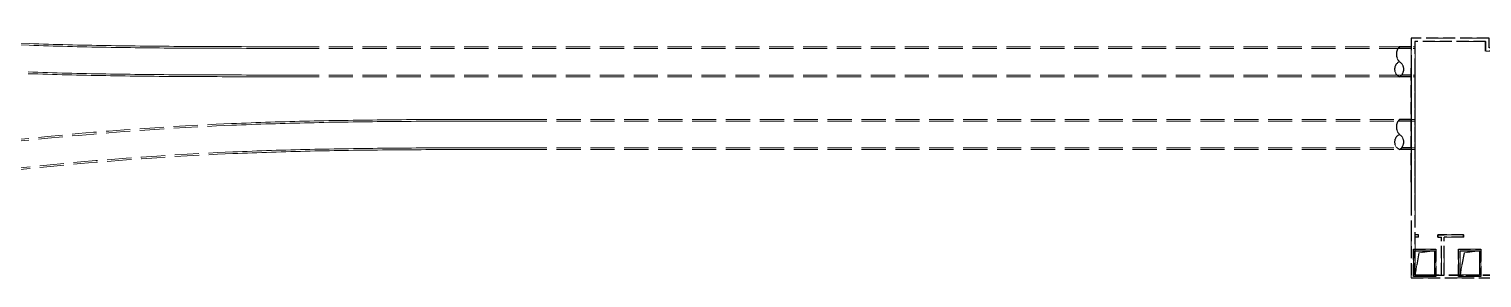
# Model space of a CAD drawing. Extents: x 0 to 531375, y 0 to 4335249.
# Drawn here: x 491794.5 to 492094.6, y 4325445.2 to 4325496.5 of the extents above; entities that cross this region are included whole.
import ezdxf

# ---------------------------------------------------------------- set-up
doc = ezdxf.new("R2010")
doc.units = 0
doc.linetypes.add('DASH', pattern=[0.35, 0.25, -0.1])
doc.layers.get('0').update_dxf_attribs({"lineweight": 15})
doc.layers.add('地铁', color=4, linetype='Continuous', lineweight=15)

# ---------------------------------------------------------------- blocks, each defined once
blk = doc.blocks.new('总图提取 2015 11 6')
at = {"layer": '地铁', "linetype": 'DASH', "lineweight": -3, "ltscale": 10}
for p, q in [((101121.14, 293076.94), (101118.46, 293076.94)), ((101121.14, 293077.29), (101118.74, 293077.29)), ((101121.14, 293073.94), (101121.14, 293049.59)), ((101121.14, 293049.34), (101121.14, 293073.84)), ((101121.94, 293074.04), (101121.94, 293030.21)), ((101121.14, 293071.09), (101118.76, 293071.09)), ((101121.14, 293071.44), (101119.17, 293071.44)), ((101121.14, 293061.94), (101118.46, 293061.94)), ((101121.14, 293062.29), (101118.74, 293062.29)), ((101121.14, 293056.09), (101118.76, 293056.09)), ((101121.14, 293056.44), (101119.17, 293056.44)), ((101121.14, 293049.34), (101121.14, 293048.48)), ((101121.14, 293048.48), (101121.14, 293039.68)), ((101121.14, 293039.68), (101121.14, 293029.61)), ((101122.69, 293038.51), (101121.94, 293038.51)), ((101122.69, 293038.01), (101121.94, 293038.01)), ((101122.69, 293038.01), (101122.69, 293038.51)), ((101126.69, 293038.01), (101126.69, 293038.51)), ((101126.69, 293038.51), (101127.94, 293038.51)), ((101131.99, 293038.51), (101126.69, 293038.51)), ((101126.69, 293038.01), (101127.44, 293038.01)), ((101127.44, 293030.21), (101127.44, 293038.01)), ((101127.94, 293030.21), (101127.94, 293038.01)), ((101131.99, 293038.01), (101127.94, 293038.01)), ((101131.99, 293038.01), (101131.99, 293038.51)), ((101121.14, 293029.61), (101158.86, 293029.61)), ((101121.94, 293030.21), (101158.16, 293030.21))]:
    blk.add_line(p, q, dxfattribs=at)
for points in [[(101197.07, 293056.34), (101266.77, 293056.34), (101266.77, 293056.34), (101293.04, 293056.34), (101293.04, 293054.34), (101309.14, 293054.34), (101309.14, 293079.04), (101293.04, 293079.04), (101293.04, 293077.04), (101137.24, 293077.04), (101137.24, 293079.04), (101121.14, 293079.04), (101121.14, 293044.14)], [(101196.47, 293057.04), (101267.47, 293057.04), (101267.47, 293057.04), (101293.84, 293057.04), (101293.84, 293055.14), (101308.34, 293055.14), (101308.44, 293078.34), (101293.74, 293078.34), (101293.74, 293076.34), (101136.54, 293076.34), (101136.54, 293078.34), (101121.94, 293078.34), (101121.94, 293043.89)], [(101122.77, 293034.75), (101121.94, 293030.21)], [(101125.94, 293035.21), (101122.77, 293034.75)], [(101132.07, 293034.75), (101131.24, 293030.21)], [(101135.24, 293035.21), (101132.07, 293034.75)]]:
    blk.add_lwpolyline(points, dxfattribs=at)
for points in [[(101121.64, 293035.51), (101126.24, 293035.51), (101126.24, 293029.91), (101121.64, 293029.91)], [(101121.94, 293035.21), (101125.94, 293035.21), (101125.94, 293030.21), (101121.94, 293030.21)], [(101130.94, 293035.51), (101135.54, 293035.51), (101135.54, 293029.91), (101130.94, 293029.91)], [(101131.24, 293035.21), (101135.24, 293035.21), (101135.24, 293030.21), (101131.24, 293030.21)]]:
    blk.add_lwpolyline(points, close=True, dxfattribs=at)
for centre, radius, start, end in [((101120.3, 293075.74), 2.2, 135.1709, 224.8291), ((101119.42, 293072.64), 1.69, 113.5834, 247.1611), ((101117.8, 293072.63), 1.82, 302.0717, 58.6728), ((101120.3, 293060.74), 2.2, 135.1709, 224.8291), ((101119.42, 293057.64), 1.69, 113.5834, 247.1611), ((101117.8, 293057.63), 1.82, 302.0717, 58.6728)]:
    blk.add_arc(centre, radius, start, end, dxfattribs=at)
blk = doc.blocks.new('A$C1FB5052D')
blk.add_blockref('总图提取 2015 11 6', (-107044.53, -294821.73))
blk = doc.blocks.new('天津2000地铁')
at = {"layer": '地铁', "linetype": 'DASH', "ltscale": 20}
for p, q in [((-6208.89, -1744.16), (-6207.9, -1744.19)), ((-6208.88, -1743.81), (-6207.89, -1743.84)), ((-6207.9, -1744.19), (-6206.9, -1744.23)), ((-6207.89, -1743.84), (-6206.89, -1743.88)), ((-6206.9, -1744.23), (-6205.9, -1744.26)), ((-6206.89, -1743.88), (-6205.89, -1743.91)), ((-6205.9, -1744.26), (-6204.91, -1744.29)), ((-6205.89, -1743.91), (-6204.9, -1743.94)), ((-6204.91, -1744.29), (-6203.91, -1744.32)), ((-6204.9, -1743.94), (-6203.9, -1743.97)), ((-6203.91, -1744.32), (-6202.92, -1744.34)), ((-6203.9, -1743.97), (-6202.91, -1744)), ((-6202.92, -1744.34), (-6201.92, -1744.37)), ((-6202.91, -1744), (-6201.91, -1744.02)), ((-6201.92, -1744.37), (-6200.92, -1744.4)), ((-6201.91, -1744.02), (-6200.91, -1744.05)), ((-6200.92, -1744.4), (-6199.93, -1744.42)), ((-6200.91, -1744.05), (-6199.92, -1744.07)), ((-6199.93, -1744.42), (-6198.93, -1744.45)), ((-6199.92, -1744.07), (-6198.92, -1744.1)), ((-6198.93, -1744.45), (-6197.93, -1744.47)), ((-6198.92, -1744.1), (-6197.92, -1744.12)), ((-6197.93, -1744.47), (-6196.93, -1744.49)), ((-6197.92, -1744.12), (-6196.93, -1744.14)), ((-6196.93, -1744.14), (-6195.93, -1744.16)), ((-6196.93, -1744.49), (-6195.94, -1744.51)), ((-6195.94, -1744.51), (-6194.94, -1744.53)), ((-6195.93, -1744.16), (-6194.93, -1744.18)), ((-6194.94, -1744.53), (-6193.94, -1744.55)), ((-6194.93, -1744.18), (-6193.93, -1744.2)), ((-6193.94, -1744.55), (-6192.94, -1744.57)), ((-6193.93, -1744.2), (-6192.94, -1744.22)), ((-6192.94, -1744.22), (-6191.94, -1744.23)), ((-6192.94, -1744.57), (-6191.95, -1744.58)), ((-6191.95, -1744.58), (-6190.95, -1744.6)), ((-6191.94, -1744.23), (-6190.94, -1744.25)), ((-6190.95, -1744.6), (-6189.95, -1744.61)), ((-6190.94, -1744.25), (-6189.95, -1744.26)), ((-6189.95, -1744.26), (-6188.95, -1744.28)), ((-6189.95, -1744.61), (-6188.95, -1744.63)), ((-6188.95, -1744.28), (-6187.95, -1744.29)), ((-6188.95, -1744.63), (-6187.96, -1744.64)), ((-6187.96, -1744.64), (-6186.96, -1744.65)), ((-6187.95, -1744.29), (-6186.95, -1744.3)), ((-6186.96, -1744.65), (-6185.96, -1744.67)), ((-6186.95, -1744.3), (-6185.96, -1744.32)), ((-6185.96, -1744.32), (-6184.96, -1744.33)), ((-6185.96, -1744.67), (-6184.96, -1744.68)), ((-6184.96, -1744.33), (-6183.96, -1744.34)), ((-6184.96, -1744.68), (-6183.96, -1744.69)), ((-6183.96, -1744.34), (-6182.96, -1744.35)), ((-6183.96, -1744.69), (-6182.97, -1744.7)), ((-6182.97, -1744.7), (-6181.97, -1744.71)), ((-6182.96, -1744.35), (-6181.97, -1744.36)), ((-6181.97, -1744.36), (-6180.97, -1744.37)), ((-6181.97, -1744.71), (-6180.97, -1744.72)), ((-6180.97, -1744.37), (-6179.97, -1744.37)), ((-6180.97, -1744.72), (-6179.97, -1744.72)), ((-6179.97, -1744.37), (-6178.97, -1744.38)), ((-6179.97, -1744.72), (-6178.97, -1744.73)), ((-6178.97, -1744.38), (-6177.97, -1744.39)), ((-6178.97, -1744.73), (-6177.98, -1744.74)), ((-6177.98, -1744.74), (-6176.98, -1744.74)), ((-6177.97, -1744.39), (-6176.97, -1744.39)), ((-6176.98, -1744.74), (-6175.98, -1744.75)), ((-6176.97, -1744.39), (-6175.98, -1744.4)), ((-6175.98, -1744.4), (-6174.98, -1744.4)), ((-6175.98, -1744.75), (-6174.98, -1744.75)), ((-6174.98, -1744.4), (-6173.98, -1744.41)), ((-6174.98, -1744.75), (-6173.98, -1744.76)), ((-6173.98, -1744.41), (-6172.98, -1744.41)), ((-6173.98, -1744.76), (-6172.98, -1744.76)), ((-6172.98, -1744.41), (-6171.98, -1744.42)), ((-6172.98, -1744.76), (-6171.98, -1744.77)), ((-6171.98, -1744.42), (-6170.98, -1744.42)), ((-6171.98, -1744.77), (-6170.98, -1744.77)), ((-6170.98, -1744.42), (-6169.98, -1744.42)), ((-6170.98, -1744.77), (-6169.99, -1744.77)), ((-6169.99, -1744.77), (-6168.99, -1744.78)), ((-6169.98, -1744.42), (-6168.99, -1744.43)), ((-6168.99, -1744.43), (-6167.99, -1744.43)), ((-6168.99, -1744.78), (-6167.99, -1744.78)), ((-6167.99, -1744.43), (-6166.99, -1744.43)), ((-6167.99, -1744.78), (-6166.99, -1744.78)), ((-6166.99, -1744.43), (-6165.99, -1744.43)), ((-6166.99, -1744.78), (-6165.99, -1744.78)), ((-6165.99, -1744.43), (-6164.99, -1744.43)), ((-6165.99, -1744.78), (-6164.99, -1744.78)), ((-6164.99, -1744.43), (-6163.99, -1744.44)), ((-6164.99, -1744.78), (-6163.99, -1744.79)), ((-6163.99, -1744.44), (-6162.99, -1744.44)), ((-6163.99, -1744.79), (-6162.99, -1744.79)), ((-6162.99, -1744.44), (-6161.99, -1744.44)), ((-6162.99, -1744.79), (-6161.99, -1744.79)), ((-6161.99, -1744.44), (-6160.99, -1744.44)), ((-6161.99, -1744.79), (-6160.99, -1744.79)), ((-6160.99, -1744.44), (-6159.99, -1744.44)), ((-6160.99, -1744.79), (-6159.99, -1744.79)), ((-6159.99, -1744.44), (-6158.99, -1744.44)), ((-6159.99, -1744.79), (-6158.99, -1744.79)), ((-6158.99, -1744.44), (-6157.99, -1744.44)), ((-6158.99, -1744.79), (-6157.99, -1744.79)), ((-6157.99, -1744.44), (-6156.99, -1744.44)), ((-6157.99, -1744.79), (-6156.99, -1744.79)), ((-6156.99, -1744.44), (-6155.99, -1744.44)), ((-6156.99, -1744.79), (-6155.99, -1744.79)), ((-6155.99, -1744.44), (-6154.99, -1744.44)), ((-6155.99, -1744.79), (-6154.99, -1744.79)), ((-6154.99, -1744.44), (-6153.99, -1744.44)), ((-6154.99, -1744.79), (-6153.99, -1744.79)), ((-6153.99, -1744.44), (-5922.58, -1744.44)), ((-6153.99, -1744.79), (-5922.58, -1744.79)), ((-5923.38, -1744.79), (-5926.07, -1744.79)), ((-5923.38, -1744.44), (-5925.78, -1744.44)), ((-6209.08, -1749.66), (-6208.08, -1749.69)), ((-6208.08, -1749.69), (-6207.08, -1749.72)), ((-6207.08, -1749.72), (-6206.07, -1749.76)), ((-6206.07, -1749.76), (-6205.07, -1749.79)), ((-6205.07, -1749.79), (-6204.07, -1749.81)), ((-5923.38, -1747.79), (-5923.38, -1772.14)), ((-5923.38, -1772.39), (-5923.38, -1747.89)), ((-5922.58, -1747.69), (-5922.58, -1791.51)), ((-6209.09, -1750.01), (-6208.09, -1750.04)), ((-6208.09, -1750.04), (-6207.09, -1750.07)), ((-6207.09, -1750.07), (-6206.08, -1750.11)), ((-6206.08, -1750.11), (-6205.08, -1750.14)), ((-6205.08, -1750.14), (-6204.08, -1750.16)), ((-6204.08, -1750.16), (-6203.08, -1750.19)), ((-6204.07, -1749.81), (-6203.07, -1749.84)), ((-6203.08, -1750.19), (-6202.07, -1750.22)), ((-6203.07, -1749.84), (-6202.06, -1749.87)), ((-6202.07, -1750.22), (-6201.07, -1750.25)), ((-6202.06, -1749.87), (-6201.06, -1749.9)), ((-6201.07, -1750.25), (-6200.07, -1750.27)), ((-6201.06, -1749.9), (-6200.06, -1749.92)), ((-6200.07, -1750.27), (-6199.06, -1750.29)), ((-6200.06, -1749.92), (-6199.05, -1749.94)), ((-6199.06, -1750.29), (-6198.06, -1750.32)), ((-6199.05, -1749.94), (-6198.05, -1749.97)), ((-6198.06, -1750.32), (-6197.06, -1750.34)), ((-6198.05, -1749.97), (-6197.05, -1749.99)), ((-6197.06, -1750.34), (-6196.06, -1750.36)), ((-6197.05, -1749.99), (-6196.05, -1750.01)), ((-6196.06, -1750.36), (-6195.05, -1750.38)), ((-6196.05, -1750.01), (-6195.05, -1750.03)), ((-6195.05, -1750.03), (-6194.04, -1750.05)), ((-6195.05, -1750.38), (-6194.05, -1750.4)), ((-6194.05, -1750.4), (-6193.05, -1750.41)), ((-6194.04, -1750.05), (-6193.04, -1750.06)), ((-6193.05, -1750.41), (-6192.05, -1750.43)), ((-6193.04, -1750.06), (-6192.04, -1750.08)), ((-6192.05, -1750.43), (-6191.04, -1750.45)), ((-6192.04, -1750.08), (-6191.04, -1750.1)), ((-6191.04, -1750.1), (-6190.03, -1750.11)), ((-6191.04, -1750.45), (-6190.04, -1750.46)), ((-6190.04, -1750.46), (-6189.04, -1750.48)), ((-6190.03, -1750.11), (-6189.03, -1750.13)), ((-6189.04, -1750.48), (-6188.04, -1750.49)), ((-6189.03, -1750.13), (-6188.03, -1750.14)), ((-6188.04, -1750.49), (-6187.03, -1750.5)), ((-6188.03, -1750.14), (-6187.03, -1750.15)), ((-6187.03, -1750.15), (-6186.03, -1750.17)), ((-6187.03, -1750.5), (-6186.03, -1750.52)), ((-6186.03, -1750.17), (-6185.02, -1750.18)), ((-6186.03, -1750.52), (-6185.03, -1750.53)), ((-6185.03, -1750.53), (-6184.03, -1750.54)), ((-6185.02, -1750.18), (-6184.02, -1750.19)), ((-6184.03, -1750.54), (-6183.02, -1750.55)), ((-6184.02, -1750.19), (-6183.02, -1750.2)), ((-6183.02, -1750.2), (-6182.02, -1750.21)), ((-6183.02, -1750.55), (-6182.02, -1750.56)), ((-6182.02, -1750.21), (-6181.02, -1750.21)), ((-6182.02, -1750.56), (-6181.02, -1750.56)), ((-6181.02, -1750.21), (-6180.02, -1750.22)), ((-6181.02, -1750.56), (-6180.02, -1750.57)), ((-6180.02, -1750.22), (-6179.01, -1750.23)), ((-6180.02, -1750.57), (-6179.02, -1750.58)), ((-6179.02, -1750.58), (-6178.02, -1750.59)), ((-6179.01, -1750.23), (-6178.01, -1750.24)), ((-6178.02, -1750.59), (-6177.01, -1750.59)), ((-6178.01, -1750.24), (-6177.01, -1750.24)), ((-6177.01, -1750.24), (-6176.01, -1750.25)), ((-6177.01, -1750.59), (-6176.01, -1750.6)), ((-6176.01, -1750.25), (-6175.01, -1750.25)), ((-6176.01, -1750.6), (-6175.01, -1750.6)), ((-6175.01, -1750.25), (-6174.01, -1750.26)), ((-6175.01, -1750.6), (-6174.01, -1750.61)), ((-6174.01, -1750.26), (-6173.01, -1750.26)), ((-6174.01, -1750.61), (-6173.01, -1750.61)), ((-6173.01, -1750.26), (-6172, -1750.27)), ((-6173.01, -1750.61), (-6172.01, -1750.62)), ((-6172.01, -1750.62), (-6171, -1750.62)), ((-6172, -1750.27), (-6171, -1750.27)), ((-6171, -1750.27), (-6170, -1750.27)), ((-6171, -1750.62), (-6170, -1750.62)), ((-6170, -1750.27), (-6169, -1750.28)), ((-6170, -1750.62), (-6169, -1750.63)), ((-6169, -1750.28), (-6168, -1750.28)), ((-6169, -1750.63), (-6168, -1750.63)), ((-6168, -1750.28), (-6167, -1750.28)), ((-6168, -1750.63), (-6167, -1750.63)), ((-6167, -1750.28), (-6166, -1750.28)), ((-6167, -1750.63), (-6166, -1750.63)), ((-6166, -1750.28), (-6165, -1750.28)), ((-6166, -1750.63), (-6165, -1750.63)), ((-6165, -1750.28), (-6164, -1750.29)), ((-6165, -1750.63), (-6164, -1750.64)), ((-6164, -1750.29), (-6163, -1750.29)), ((-6164, -1750.64), (-6163, -1750.64)), ((-6163, -1750.29), (-6162, -1750.29)), ((-6163, -1750.64), (-6162, -1750.64)), ((-6162, -1750.29), (-6161, -1750.29)), ((-6162, -1750.64), (-6161, -1750.64)), ((-6161, -1750.29), (-6160, -1750.29)), ((-6161, -1750.64), (-6160, -1750.64)), ((-6160, -1750.29), (-6159, -1750.29)), ((-6160, -1750.64), (-6159, -1750.64)), ((-6159, -1750.29), (-6157.99, -1750.29)), ((-6159, -1750.64), (-6157.99, -1750.64)), ((-6157.99, -1750.29), (-6156.99, -1750.29)), ((-6157.99, -1750.64), (-6156.99, -1750.64)), ((-6156.99, -1750.29), (-6155.99, -1750.29)), ((-6156.99, -1750.64), (-6155.99, -1750.64)), ((-6155.99, -1750.29), (-6154.99, -1750.29)), ((-6155.99, -1750.64), (-6154.99, -1750.64)), ((-6154.99, -1750.29), (-6153.99, -1750.29)), ((-6154.99, -1750.64), (-6153.99, -1750.64)), ((-6153.99, -1750.29), (-5922.58, -1750.29)), ((-6153.99, -1750.64), (-5922.58, -1750.64)), ((-5923.38, -1750.64), (-5925.76, -1750.64)), ((-5923.38, -1750.29), (-5925.35, -1750.29)), ((-6167.05, -1760.3), (-6166.04, -1760.26)), ((-6167.03, -1760.65), (-6166.03, -1760.61)), ((-6166.04, -1760.26), (-6165.04, -1760.22)), ((-6166.03, -1760.61), (-6165.03, -1760.57)), ((-6165.04, -1760.22), (-6164.04, -1760.18)), ((-6165.03, -1760.57), (-6164.02, -1760.53)), ((-6164.04, -1760.18), (-6163.03, -1760.14)), ((-6164.02, -1760.53), (-6163.02, -1760.49)), ((-6163.03, -1760.14), (-6162.03, -1760.1)), ((-6163.02, -1760.49), (-6162.02, -1760.45)), ((-6162.03, -1760.1), (-6161.03, -1760.07)), ((-6162.02, -1760.45), (-6161.01, -1760.42)), ((-6161.03, -1760.07), (-6160.02, -1760.03)), ((-6161.01, -1760.42), (-6160.01, -1760.38)), ((-6160.02, -1760.03), (-6159.02, -1760)), ((-6160.01, -1760.38), (-6159.01, -1760.35)), ((-6159.02, -1760), (-6158.02, -1759.97)), ((-6159.01, -1760.35), (-6158.01, -1760.32)), ((-6158.02, -1759.97), (-6157.01, -1759.94)), ((-6158.01, -1760.32), (-6157, -1760.29)), ((-6157.01, -1759.94), (-6156.01, -1759.91)), ((-6157, -1760.29), (-6156, -1760.26)), ((-6156.01, -1759.91), (-6155.01, -1759.88)), ((-6156, -1760.26), (-6155, -1760.23)), ((-6155.01, -1759.88), (-6154, -1759.85)), ((-6155, -1760.23), (-6153.99, -1760.2)), ((-6154, -1759.85), (-6153, -1759.83)), ((-6153.99, -1760.2), (-6152.99, -1760.18)), ((-6153, -1759.83), (-6152, -1759.8)), ((-6152.99, -1760.18), (-6151.99, -1760.15)), ((-6152, -1759.8), (-6150.99, -1759.78)), ((-6151.99, -1760.15), (-6150.99, -1760.13)), ((-6150.99, -1759.78), (-6149.99, -1759.76)), ((-6150.99, -1760.13), (-6149.98, -1760.11)), ((-6149.99, -1759.76), (-6148.99, -1759.73)), ((-6149.98, -1760.11), (-6148.98, -1760.08)), ((-6148.99, -1759.73), (-6147.99, -1759.71)), ((-6148.98, -1760.08), (-6147.98, -1760.06)), ((-6147.99, -1759.71), (-6146.98, -1759.69)), ((-6147.98, -1760.06), (-6146.98, -1760.04)), ((-6146.98, -1759.69), (-6145.98, -1759.68)), ((-6146.98, -1760.04), (-6145.97, -1760.03)), ((-6145.98, -1759.68), (-6144.98, -1759.66)), ((-6145.97, -1760.03), (-6144.97, -1760.01)), ((-6144.98, -1759.66), (-6143.98, -1759.64)), ((-6144.97, -1760.01), (-6143.97, -1759.99)), ((-6143.98, -1759.64), (-6142.97, -1759.63)), ((-6143.97, -1759.99), (-6142.97, -1759.98)), ((-6142.97, -1759.63), (-6141.97, -1759.61)), ((-6142.97, -1759.98), (-6141.97, -1759.96)), ((-6141.97, -1759.61), (-6140.97, -1759.6)), ((-6141.97, -1759.96), (-6140.96, -1759.95)), ((-6140.97, -1759.6), (-6139.97, -1759.58)), ((-6140.96, -1759.95), (-6139.96, -1759.93)), ((-6139.97, -1759.58), (-6138.96, -1759.57)), ((-6139.96, -1759.93), (-6138.96, -1759.92)), ((-6138.96, -1759.57), (-6137.96, -1759.56)), ((-6138.96, -1759.92), (-6137.96, -1759.91)), ((-6137.96, -1759.56), (-6136.96, -1759.55)), ((-6137.96, -1759.91), (-6136.96, -1759.9)), ((-6136.96, -1759.55), (-6135.96, -1759.54)), ((-6136.96, -1759.9), (-6135.95, -1759.89)), ((-6135.96, -1759.54), (-6134.95, -1759.53)), ((-6135.95, -1759.89), (-6134.95, -1759.88)), ((-6134.95, -1759.53), (-6133.95, -1759.52)), ((-6134.95, -1759.88), (-6133.95, -1759.87)), ((-6133.95, -1759.52), (-6132.95, -1759.51)), ((-6133.95, -1759.87), (-6132.95, -1759.86)), ((-6132.95, -1759.51), (-6131.95, -1759.5)), ((-6132.95, -1759.86), (-6131.95, -1759.85)), ((-6131.95, -1759.5), (-6130.95, -1759.49)), ((-6131.95, -1759.85), (-6130.94, -1759.84)), ((-6130.95, -1759.49), (-6129.95, -1759.49)), ((-6130.94, -1759.84), (-6129.94, -1759.84)), ((-6129.95, -1759.49), (-6128.94, -1759.48)), ((-6129.94, -1759.84), (-6128.94, -1759.83)), ((-6128.94, -1759.48), (-6127.94, -1759.48)), ((-6128.94, -1759.83), (-6127.94, -1759.83)), ((-6127.94, -1759.48), (-6126.94, -1759.47)), ((-6127.94, -1759.83), (-6126.94, -1759.82)), ((-6126.94, -1759.47), (-6125.94, -1759.47)), ((-6126.94, -1759.82), (-6125.94, -1759.82)), ((-6125.94, -1759.47), (-6124.94, -1759.46)), ((-6125.94, -1759.82), (-6124.94, -1759.81)), ((-6124.94, -1759.46), (-6123.94, -1759.46)), ((-6124.94, -1759.81), (-6123.94, -1759.81)), ((-6123.94, -1759.46), (-6122.94, -1759.46)), ((-6123.94, -1759.81), (-6122.93, -1759.81)), ((-6122.94, -1759.46), (-6121.93, -1759.45)), ((-6122.93, -1759.81), (-6121.93, -1759.8)), ((-6121.93, -1759.45), (-6120.93, -1759.45)), ((-6121.93, -1759.8), (-6120.93, -1759.8)), ((-6120.93, -1759.45), (-6119.93, -1759.45)), ((-6120.93, -1759.8), (-6119.93, -1759.8)), ((-6119.93, -1759.45), (-6118.93, -1759.45)), ((-6119.93, -1759.8), (-6118.93, -1759.8)), ((-6118.93, -1759.45), (-6117.93, -1759.44)), ((-6118.93, -1759.8), (-6117.93, -1759.79)), ((-6117.93, -1759.44), (-6116.93, -1759.44)), ((-6117.93, -1759.79), (-6116.93, -1759.79)), ((-6116.93, -1759.44), (-6115.93, -1759.44)), ((-6116.93, -1759.79), (-6115.93, -1759.79)), ((-6115.93, -1759.44), (-6114.93, -1759.44)), ((-6115.93, -1759.79), (-6114.93, -1759.79)), ((-6114.93, -1759.44), (-6113.93, -1759.44)), ((-6114.93, -1759.79), (-6113.93, -1759.79)), ((-6113.93, -1759.44), (-6112.93, -1759.44)), ((-6113.93, -1759.79), (-6112.93, -1759.79)), ((-6112.93, -1759.44), (-6111.93, -1759.44)), ((-6112.93, -1759.79), (-6111.93, -1759.79)), ((-6111.93, -1759.44), (-6110.93, -1759.44)), ((-6111.93, -1759.79), (-6110.93, -1759.79)), ((-6110.93, -1759.44), (-6109.93, -1759.44)), ((-6110.93, -1759.79), (-6109.93, -1759.79)), ((-6109.93, -1759.44), (-6108.93, -1759.44)), ((-6109.93, -1759.79), (-6108.93, -1759.79)), ((-6108.93, -1759.44), (-6107.93, -1759.44)), ((-6108.93, -1759.79), (-6107.93, -1759.79)), ((-6107.93, -1759.44), (-6106.93, -1759.44)), ((-6107.93, -1759.79), (-6106.93, -1759.79)), ((-6106.93, -1759.44), (-5922.58, -1759.44)), ((-6106.93, -1759.79), (-5922.58, -1759.79)), ((-5923.38, -1759.79), (-5926.07, -1759.79)), ((-5923.38, -1759.44), (-5925.78, -1759.44)), ((-6166.8, -1766.14), (-6165.8, -1766.1)), ((-6166.78, -1766.49), (-6165.79, -1766.45)), ((-6165.8, -1766.1), (-6164.81, -1766.06)), ((-6165.79, -1766.45), (-6164.79, -1766.41)), ((-6164.81, -1766.06), (-6163.81, -1766.02)), ((-6164.79, -1766.41), (-6163.8, -1766.37)), ((-6163.81, -1766.02), (-6162.81, -1765.98)), ((-6163.8, -1766.37), (-6162.8, -1766.33)), ((-6162.81, -1765.98), (-6161.82, -1765.95)), ((-6162.8, -1766.33), (-6161.81, -1766.3)), ((-6161.82, -1765.95), (-6160.82, -1765.91)), ((-6161.81, -1766.3), (-6160.81, -1766.26)), ((-6160.82, -1765.91), (-6159.83, -1765.88)), ((-6160.81, -1766.26), (-6159.82, -1766.23)), ((-6159.83, -1765.88), (-6158.83, -1765.85)), ((-6159.82, -1766.23), (-6158.82, -1766.2)), ((-6158.83, -1765.85), (-6157.84, -1765.81)), ((-6158.82, -1766.2), (-6157.82, -1766.16)), ((-6157.84, -1765.81), (-6156.84, -1765.78)), ((-6157.82, -1766.16), (-6156.83, -1766.13)), ((-6156.84, -1765.78), (-6155.84, -1765.76)), ((-6156.83, -1766.13), (-6155.83, -1766.11)), ((-6155.84, -1765.76), (-6154.85, -1765.73)), ((-6155.83, -1766.11), (-6154.84, -1766.08)), ((-6154.85, -1765.73), (-6153.85, -1765.7)), ((-6154.84, -1766.08), (-6153.84, -1766.05)), ((-6153.85, -1765.7), (-6152.85, -1765.67)), ((-6153.84, -1766.05), (-6152.84, -1766.02)), ((-6152.85, -1765.67), (-6151.86, -1765.65)), ((-6152.84, -1766.02), (-6151.85, -1766)), ((-6151.86, -1765.65), (-6150.86, -1765.63)), ((-6151.85, -1766), (-6150.85, -1765.98)), ((-6150.86, -1765.63), (-6149.86, -1765.6)), ((-6150.85, -1765.98), (-6149.85, -1765.95)), ((-6149.86, -1765.6), (-6148.86, -1765.58)), ((-6149.85, -1765.95), (-6148.86, -1765.93)), ((-6148.86, -1765.58), (-6147.87, -1765.56)), ((-6148.86, -1765.93), (-6147.86, -1765.91)), ((-6147.87, -1765.56), (-6146.87, -1765.54)), ((-6147.86, -1765.91), (-6146.86, -1765.89)), ((-6146.87, -1765.54), (-6145.87, -1765.52)), ((-6146.86, -1765.89), (-6145.87, -1765.87)), ((-6145.87, -1765.52), (-6144.88, -1765.51)), ((-6145.87, -1765.87), (-6144.87, -1765.86)), ((-6144.88, -1765.51), (-6143.88, -1765.49)), ((-6144.87, -1765.86), (-6143.87, -1765.84)), ((-6143.88, -1765.49), (-6142.88, -1765.47)), ((-6143.87, -1765.84), (-6142.88, -1765.82)), ((-6142.88, -1765.47), (-6141.88, -1765.46)), ((-6142.88, -1765.82), (-6141.88, -1765.81)), ((-6141.88, -1765.46), (-6140.89, -1765.45)), ((-6141.88, -1765.81), (-6140.88, -1765.8)), ((-6140.89, -1765.45), (-6139.89, -1765.43)), ((-6140.88, -1765.8), (-6139.88, -1765.78)), ((-6139.89, -1765.43), (-6138.89, -1765.42)), ((-6139.88, -1765.78), (-6138.89, -1765.77)), ((-6138.89, -1765.42), (-6137.89, -1765.41)), ((-6138.89, -1765.77), (-6137.89, -1765.76)), ((-6137.89, -1765.41), (-6136.89, -1765.4)), ((-6137.89, -1765.76), (-6136.89, -1765.75)), ((-6136.89, -1765.4), (-6135.9, -1765.39)), ((-6136.89, -1765.75), (-6135.89, -1765.74)), ((-6135.9, -1765.39), (-6134.9, -1765.38)), ((-6135.89, -1765.74), (-6134.89, -1765.73)), ((-6134.9, -1765.38), (-6133.9, -1765.37)), ((-6134.89, -1765.73), (-6133.9, -1765.72)), ((-6133.9, -1765.37), (-6132.9, -1765.36)), ((-6133.9, -1765.72), (-6132.9, -1765.71)), ((-6132.9, -1765.36), (-6131.9, -1765.35)), ((-6132.9, -1765.71), (-6131.9, -1765.7)), ((-6131.9, -1765.35), (-6130.91, -1765.34)), ((-6131.9, -1765.7), (-6130.9, -1765.69)), ((-6130.91, -1765.34), (-6129.91, -1765.34)), ((-6130.9, -1765.69), (-6129.9, -1765.69)), ((-6129.91, -1765.34), (-6128.91, -1765.33)), ((-6129.9, -1765.69), (-6128.91, -1765.68)), ((-6128.91, -1765.33), (-6127.91, -1765.33)), ((-6128.91, -1765.68), (-6127.91, -1765.68)), ((-6127.91, -1765.33), (-6126.91, -1765.32)), ((-6127.91, -1765.68), (-6126.91, -1765.67)), ((-6126.91, -1765.32), (-6125.91, -1765.32)), ((-6126.91, -1765.67), (-6125.91, -1765.67)), ((-6125.91, -1765.32), (-6124.91, -1765.31)), ((-6125.91, -1765.67), (-6124.91, -1765.66)), ((-6124.91, -1765.31), (-6123.92, -1765.31)), ((-6124.91, -1765.66), (-6123.91, -1765.66)), ((-6123.92, -1765.31), (-6122.92, -1765.31)), ((-6123.91, -1765.66), (-6122.92, -1765.66)), ((-6122.92, -1765.31), (-6121.92, -1765.3)), ((-6122.92, -1765.66), (-6121.92, -1765.65)), ((-6121.92, -1765.3), (-6120.92, -1765.3)), ((-6121.92, -1765.65), (-6120.92, -1765.65)), ((-6120.92, -1765.3), (-6119.92, -1765.3)), ((-6120.92, -1765.65), (-6119.92, -1765.65)), ((-6119.92, -1765.3), (-6118.92, -1765.3)), ((-6119.92, -1765.65), (-6118.92, -1765.65)), ((-6118.92, -1765.3), (-6117.92, -1765.29)), ((-6118.92, -1765.65), (-6117.92, -1765.64)), ((-6117.92, -1765.29), (-6116.92, -1765.29)), ((-6117.92, -1765.64), (-6116.92, -1765.64)), ((-6116.92, -1765.29), (-6115.92, -1765.29)), ((-6116.92, -1765.64), (-6115.92, -1765.64)), ((-6115.92, -1765.29), (-6114.92, -1765.29)), ((-6115.92, -1765.64), (-6114.92, -1765.64)), ((-6114.92, -1765.29), (-6113.92, -1765.29)), ((-6114.92, -1765.64), (-6113.92, -1765.64)), ((-6113.92, -1765.29), (-6112.92, -1765.29)), ((-6113.92, -1765.64), (-6112.92, -1765.64)), ((-6112.92, -1765.29), (-6111.92, -1765.29)), ((-6112.92, -1765.64), (-6111.92, -1765.64)), ((-6111.92, -1765.29), (-6110.92, -1765.29)), ((-6111.92, -1765.64), (-6110.92, -1765.64)), ((-6110.92, -1765.29), (-6109.92, -1765.29)), ((-6110.92, -1765.64), (-6109.92, -1765.64)), ((-6109.92, -1765.29), (-6108.92, -1765.29)), ((-6109.92, -1765.64), (-6108.92, -1765.64)), ((-6108.92, -1765.29), (-6107.93, -1765.29)), ((-6108.92, -1765.64), (-6107.93, -1765.64)), ((-6107.93, -1765.29), (-6106.93, -1765.29)), ((-6107.93, -1765.64), (-6106.93, -1765.64)), ((-6106.93, -1765.29), (-5922.58, -1765.29)), ((-6106.93, -1765.64), (-5922.58, -1765.64)), ((-5923.38, -1765.64), (-5925.76, -1765.64)), ((-5923.38, -1765.29), (-5925.35, -1765.29)), ((-5923.38, -1772.39), (-5923.38, -1773.25)), ((-5923.38, -1773.25), (-5923.38, -1782.05)), ((-5923.38, -1782.05), (-5923.38, -1792.11)), ((-5921.83, -1783.21), (-5922.58, -1783.21)), ((-5921.83, -1783.71), (-5922.58, -1783.71)), ((-5921.83, -1783.71), (-5921.83, -1783.21)), ((-5917.83, -1783.71), (-5917.83, -1783.21)), ((-5917.83, -1783.21), (-5916.58, -1783.21)), ((-5912.53, -1783.21), (-5917.83, -1783.21)), ((-5917.83, -1783.71), (-5917.08, -1783.71)), ((-5917.08, -1791.51), (-5917.08, -1783.71)), ((-5916.58, -1791.51), (-5916.58, -1783.71)), ((-5912.53, -1783.71), (-5916.58, -1783.71)), ((-5912.53, -1783.71), (-5912.53, -1783.21)), ((-5922.58, -1791.51), (-5886.37, -1791.51)), ((-5923.38, -1792.11), (-5885.67, -1792.11))]:
    blk.add_line(p, q, dxfattribs=at)
for points in [[(-5847.45, -1765.39), (-5777.75, -1765.39), (-5777.75, -1765.39), (-5751.48, -1765.39), (-5751.48, -1767.39), (-5735.38, -1767.39), (-5735.38, -1742.69), (-5751.48, -1742.69), (-5751.48, -1744.69), (-5907.28, -1744.69), (-5907.28, -1742.69), (-5923.38, -1742.69), (-5923.38, -1777.59)], [(-5848.05, -1764.69), (-5777.05, -1764.69), (-5777.05, -1764.69), (-5750.68, -1764.69), (-5750.68, -1766.59), (-5736.18, -1766.59), (-5736.08, -1743.39), (-5750.78, -1743.39), (-5750.78, -1745.39), (-5907.98, -1745.39), (-5907.98, -1743.39), (-5922.58, -1743.39), (-5922.58, -1777.84)], [(-5921.76, -1786.98), (-5922.58, -1791.51)], [(-5918.58, -1786.51), (-5921.76, -1786.98)], [(-5912.46, -1786.98), (-5913.28, -1791.51)], [(-5909.28, -1786.51), (-5912.46, -1786.98)]]:
    blk.add_lwpolyline(points, dxfattribs=at)
for points in [[(-5922.88, -1786.21), (-5918.28, -1786.21), (-5918.28, -1791.81), (-5922.88, -1791.81)], [(-5922.58, -1786.51), (-5918.58, -1786.51), (-5918.58, -1791.51), (-5922.58, -1791.51)], [(-5913.58, -1786.21), (-5908.98, -1786.21), (-5908.98, -1791.81), (-5913.58, -1791.81)], [(-5913.28, -1786.51), (-5909.28, -1786.51), (-5909.28, -1791.51), (-5913.28, -1791.51)]]:
    blk.add_lwpolyline(points, close=True, dxfattribs=at)
for centre, radius, start, end in [((-6181.49, -947.41), 797.22, 264.65779, 268.03052), ((-6181.5, -947.41), 796.87, 264.65779, 268.03053), ((-5924.22, -1745.99), 2.2, 135.1709, 224.8291), ((-5925.11, -1749.09), 1.69, 113.5834, 247.1611), ((-5926.73, -1749.1), 1.82, 302.0717, 58.6728), ((-6136.92, -2462.78), 703.13, 92.45562, 96.5971), ((-6136.92, -2462.78), 702.78, 92.45561, 96.59709), ((-5924.22, -1760.99), 2.2, 135.1709, 224.8291), ((-5925.11, -1764.09), 1.69, 113.5834, 247.1611), ((-5926.73, -1764.1), 1.82, 302.0717, 58.6728), ((-6136.93, -2462.73), 697.22, 92.45545, 96.59693), ((-6136.93, -2462.72), 696.87, 92.45544, 96.59692)]:
    blk.add_arc(centre, radius, start, end, dxfattribs=at)

msp = doc.modelspace()

# ---------------------------------------------------------------- block references
at = {"layer": '地铁', "color": 1}
msp.add_blockref('天津2000地铁', (498003.38431, 4327237.28522), dxfattribs=at)
at = {"layer": '地铁'}
msp.add_blockref('A$C1FB5052D', (498003.38431, 4327237.28522), dxfattribs=at)

doc.saveas('drawing.dxf')
